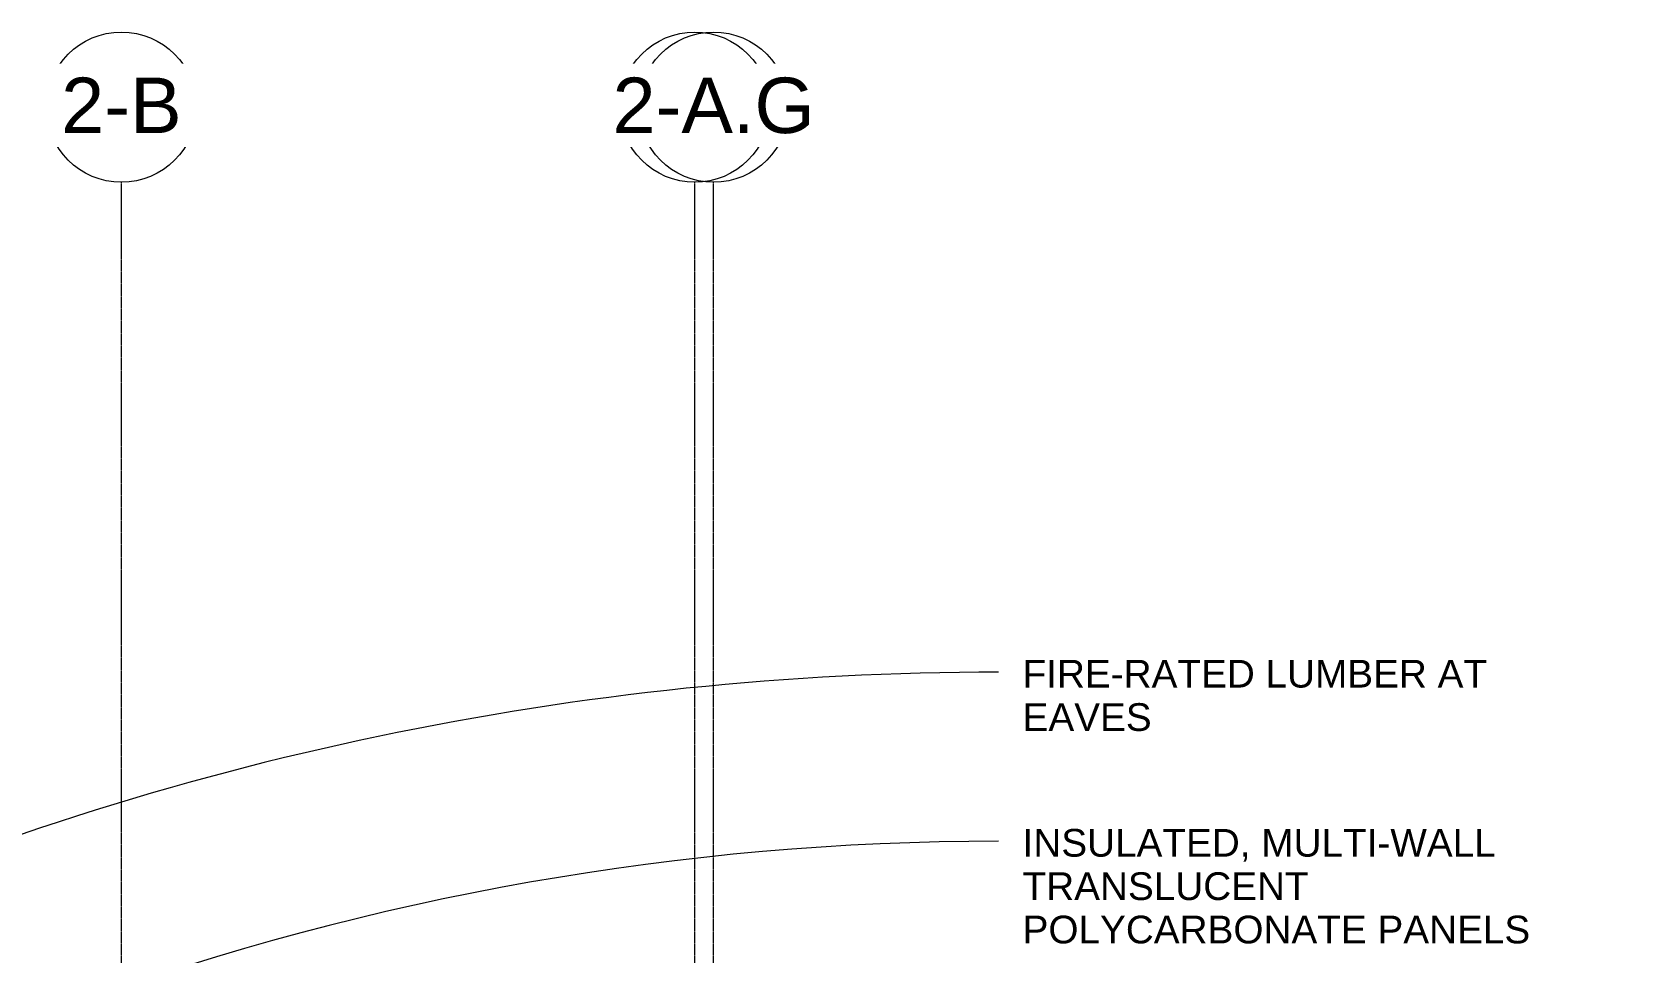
# Model space of a CAD drawing. Header units: inches. Extents: x 20478 to 36715, y -248 to 750.
# Drawn here: x 22505 to 23187, y 321 to 713 of the extents above; entities that cross this region are included whole.
import ezdxf

# ---------------------------------------------------------------- set-up
doc = ezdxf.new("R2010")
doc.units = ezdxf.units.IN
doc.header["$MEASUREMENT"] = 0
doc.linetypes.add('Grid Line 1_2_', pattern=[0.875, 0.5, -0.125, 0.125, -0.125])
for name, color, linetype, lineweight in [('G-ANNO-TEXT', 231, 'Continuous', 9), ('S-GRID', 1, 'Continuous', 9), ('S-GRID-IDEN', 1, 'Continuous', 9)]:
    doc.layers.add(name, color=color, linetype=linetype, lineweight=lineweight)
doc.styles.add('Arial', font='arial.ttf', dxfattribs={"height": 23.60479})
doc.styles.add('Arial_1', font='arial.ttf', dxfattribs={"height": 11.802395})

# ---------------------------------------------------------------- blocks, each defined once
blk = doc.blocks.new('Grid - Grid Head - Circle-14747-Elevation - West')
at = {"layer": 'S-GRID-IDEN'}
blk.add_circle((21143.8, 680.66), 32, dxfattribs=at)

msp = doc.modelspace()

# ---------------------------------------------------------------- linework, layer by layer
at = {"layer": 'G-ANNO-TEXT', "color": 145}
for centre, radius, end in [((22916.65627, -848.75063), 1288.84007, 113.6616179), ((22916.65627, -783.14809), 1151.23754, 129.8306116)]:
    msp.add_arc(centre, radius, 90, end, dxfattribs=at)
at = {"layer": 'S-GRID', "linetype": 'Grid Line 1_2_'}
for p, q in [((22543.05281, -132), (22543.05281, 648.65882)), ((22543.05281, -132), (22543.05281, 648.65882)), ((22787.30281, -132), (22787.30281, 648.65882)), ((22787.30281, -132), (22787.30281, 648.65882)), ((22795.30281, -132), (22795.30281, 648.65882)), ((22795.30281, -132), (22795.30281, 648.65882))]:
    msp.add_line(p, q, dxfattribs=at)

# ---------------------------------------------------------------- block references
at = {"layer": 'S-GRID-IDEN'}
for p in [(1399.25, 0), (1643.5, 0)]:
    msp.add_blockref('Grid - Grid Head - Circle-14747-Elevation - West', p, dxfattribs=at)

# ---------------------------------------------------------------- texts
at = {"layer": 'G-ANNO-TEXT', "color": 145, "char_height": 11.8023952, "attachment_point": 1, "line_spacing_factor": 0.938532, "style": 'Arial_1', "bg_fill": 3, "box_fill_scale": 1.25, "bg_fill_color": 0, "bg_fill_transparency": 0}
for s, insert, width in [('FIRE-RATED LUMBER AT\\PEAVES', (22926.89627, 445.338), 235.152), ('INSULATED, MULTI-WALL\\PTRANSLUCENT\\PPOLYCARBONATE PANELS', (22926.89627, 373.338), 257.04)]:
    msp.add_mtext(s, dxfattribs=dict(at, insert=insert, width=width))

# ---------------------------------------------------------------- next in the draw order: texts
at = {"layer": 'S-GRID-IDEN', "char_height": 23.60479, "width": 56.736, "attachment_point": 2, "line_spacing_factor": 0.938532, "style": 'Arial', "bg_fill": 3, "box_fill_scale": 1.25, "bg_fill_color": 0, "bg_fill_transparency": 0}
for s, insert in [('3-2', (22543.04666, 693.24132)), ('3-1', (22787.29666, 693.24132))]:
    msp.add_mtext(s, dxfattribs=dict(at, insert=insert))

# ---------------------------------------------------------------- next in the draw order: block references
at = {"layer": 'S-GRID-IDEN'}
for p in [(1399.25, 0), (1651.5, 0)]:
    msp.add_blockref('Grid - Grid Head - Circle-14747-Elevation - West', p, dxfattribs=at)

# ---------------------------------------------------------------- next in the draw order: texts
at = {"layer": 'S-GRID-IDEN', "char_height": 23.60479, "attachment_point": 2, "line_spacing_factor": 0.938532, "style": 'Arial', "bg_fill": 3, "box_fill_scale": 1.25, "bg_fill_color": 0, "bg_fill_transparency": 0}
for s, insert, width in [('2-B', (22543.04666, 693.24132), 61.056), ('3-1.G', (22795.29666, 693.24132), 98.208)]:
    msp.add_mtext(s, dxfattribs=dict(at, insert=insert, width=width))

# ---------------------------------------------------------------- next in the draw order: block references
at = {"layer": 'S-GRID-IDEN'}
msp.add_blockref('Grid - Grid Head - Circle-14747-Elevation - West', (1643.5, 0), dxfattribs=at)

# ---------------------------------------------------------------- next in the draw order: texts
at = {"layer": 'S-GRID-IDEN', "insert": (22787.29666, 693.24132), "char_height": 23.60479, "width": 61.056, "attachment_point": 2, "line_spacing_factor": 0.938532, "style": 'Arial', "bg_fill": 3, "box_fill_scale": 1.25, "bg_fill_color": 0, "bg_fill_transparency": 0}
msp.add_mtext('2-A', dxfattribs=at)

# ---------------------------------------------------------------- next in the draw order: block references
at = {"layer": 'S-GRID-IDEN'}
msp.add_blockref('Grid - Grid Head - Circle-14747-Elevation - West', (1651.5, 0), dxfattribs=at)

# ---------------------------------------------------------------- next in the draw order: texts
at = {"layer": 'S-GRID-IDEN', "insert": (22795.29666, 693.24132), "char_height": 23.60479, "width": 102.528, "attachment_point": 2, "line_spacing_factor": 0.938532, "style": 'Arial', "bg_fill": 3, "box_fill_scale": 1.25, "bg_fill_color": 0, "bg_fill_transparency": 0}
msp.add_mtext('2-A.G', dxfattribs=at)

doc.saveas('drawing.dxf')
